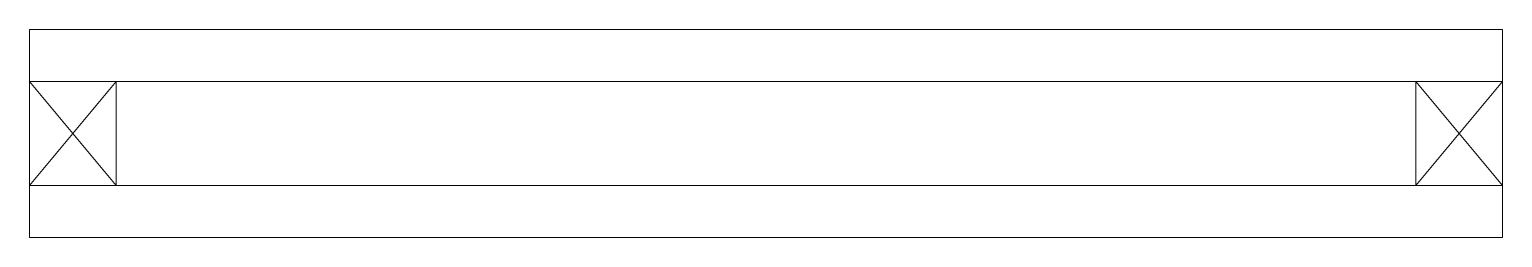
# Model space of a CAD drawing. Header units: metres. Extents: x 0 to 170, y -6 to 18.
import ezdxf

# ---------------------------------------------------------------- set-up
doc = ezdxf.new("R2010")
doc.units = ezdxf.units.M
doc.layers.add('A-DETL-GENF', color=92, linetype='Continuous', lineweight=18)

# ---------------------------------------------------------------- blocks, each defined once
blk = doc.blocks.new('30 dubbelglas - 6_12_6-2740194-00_0 Basismaterialen')
at = {"layer": 'A-DETL-GENF'}
for p, q in [((170, 18), (0, 18)), ((0, 18), (0, 12)), ((0, 18), (170, 18)), ((170, 12), (170, 18)), ((10, 12), (0, 12)), ((0, 12), (0, 0)), ((0, 0), (10, 12)), ((0, 12), (10, 0)), ((10, 12), (160, 12)), ((10, 0), (10, 12)), ((170, 12), (160, 12)), ((160, 12), (160, 0)), ((160, 0), (170, 12)), ((160, 12), (170, 0)), ((170, 0), (170, 12)), ((0, 0), (0, -6)), ((0, 0), (10, 0)), ((160, 0), (10, 0)), ((160, 0), (170, 0)), ((170, -6), (170, 0)), ((0, -6), (170, -6)), ((0, -6), (170, -6))]:
    blk.add_line(p, q, dxfattribs=at)

msp = doc.modelspace()

# ---------------------------------------------------------------- block references
msp.add_blockref('30 dubbelglas - 6_12_6-2740194-00_0 Basismaterialen', (0, 0))

doc.saveas('drawing.dxf')
